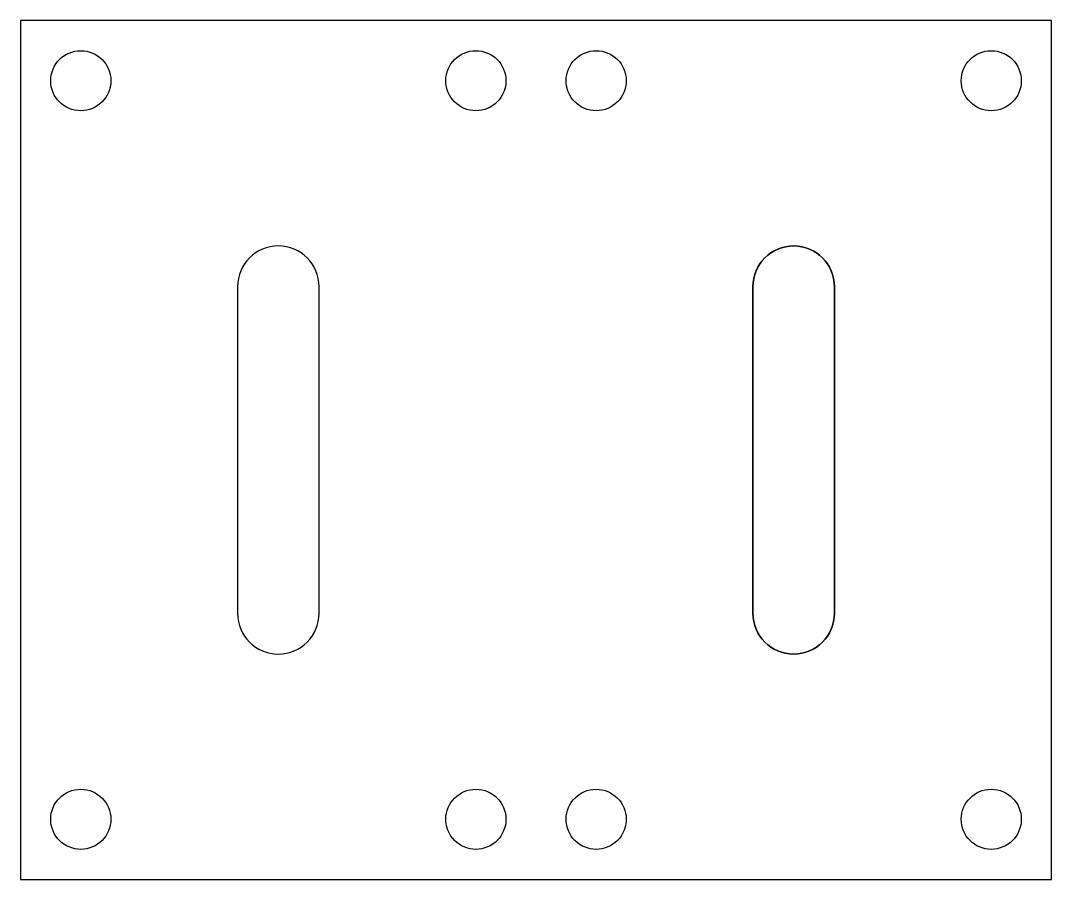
# Model space of a CAD drawing. Header units: inches. Extents: x 180.52 to 182.89, y 171.5 to 173.47.
import ezdxf

# ---------------------------------------------------------------- set-up
doc = ezdxf.new("R2010")
doc.units = ezdxf.units.IN
doc.layers.get('0').update_dxf_attribs({"linetype": 'CONTINUOUS'})

msp = doc.modelspace()

# ---------------------------------------------------------------- linework, layer by layer
for points in [[(182.8865, 173.4685), (180.5243, 173.4685), (180.5243, 171.5), (182.8865, 171.5)], [(180.5243, 173.4685), (180.5243, 171.5), (182.8865, 171.5), (182.8865, 173.4685)]]:
    msp.add_lwpolyline(points, close=True)
for points in [[(181.0214, 172.11, 1), (181.2082, 172.11), (181.2082, 172.8586, 1), (181.0214, 172.8586)], [(181.0214, 172.8586), (181.0214, 172.11, 1), (181.2082, 172.11), (181.2082, 172.8586, 1)], [(182.2025, 172.11, 1), (182.3893, 172.11), (182.3893, 172.8586, 1), (182.2025, 172.8586)], [(182.3893, 172.8586), (182.3893, 172.11, -1), (182.2025, 172.11), (182.2025, 172.8586, -1)]]:
    msp.add_lwpolyline(points, format="xyb", close=True)
for centre in [(180.6621, 173.3307), (180.6621, 173.3307), (181.5676, 173.3307), (181.5676, 173.3307), (181.8432, 173.3307), (181.8432, 173.3307), (182.7487, 173.3307), (182.7487, 173.3307), (180.6621, 171.6378), (180.6621, 171.6378), (181.5676, 171.6378), (181.5676, 171.6378), (181.8432, 171.6378), (181.8432, 171.6378), (182.7487, 171.6378), (182.7487, 171.6378)]:
    msp.add_circle(centre, 0.0689)

doc.saveas('drawing.dxf')
